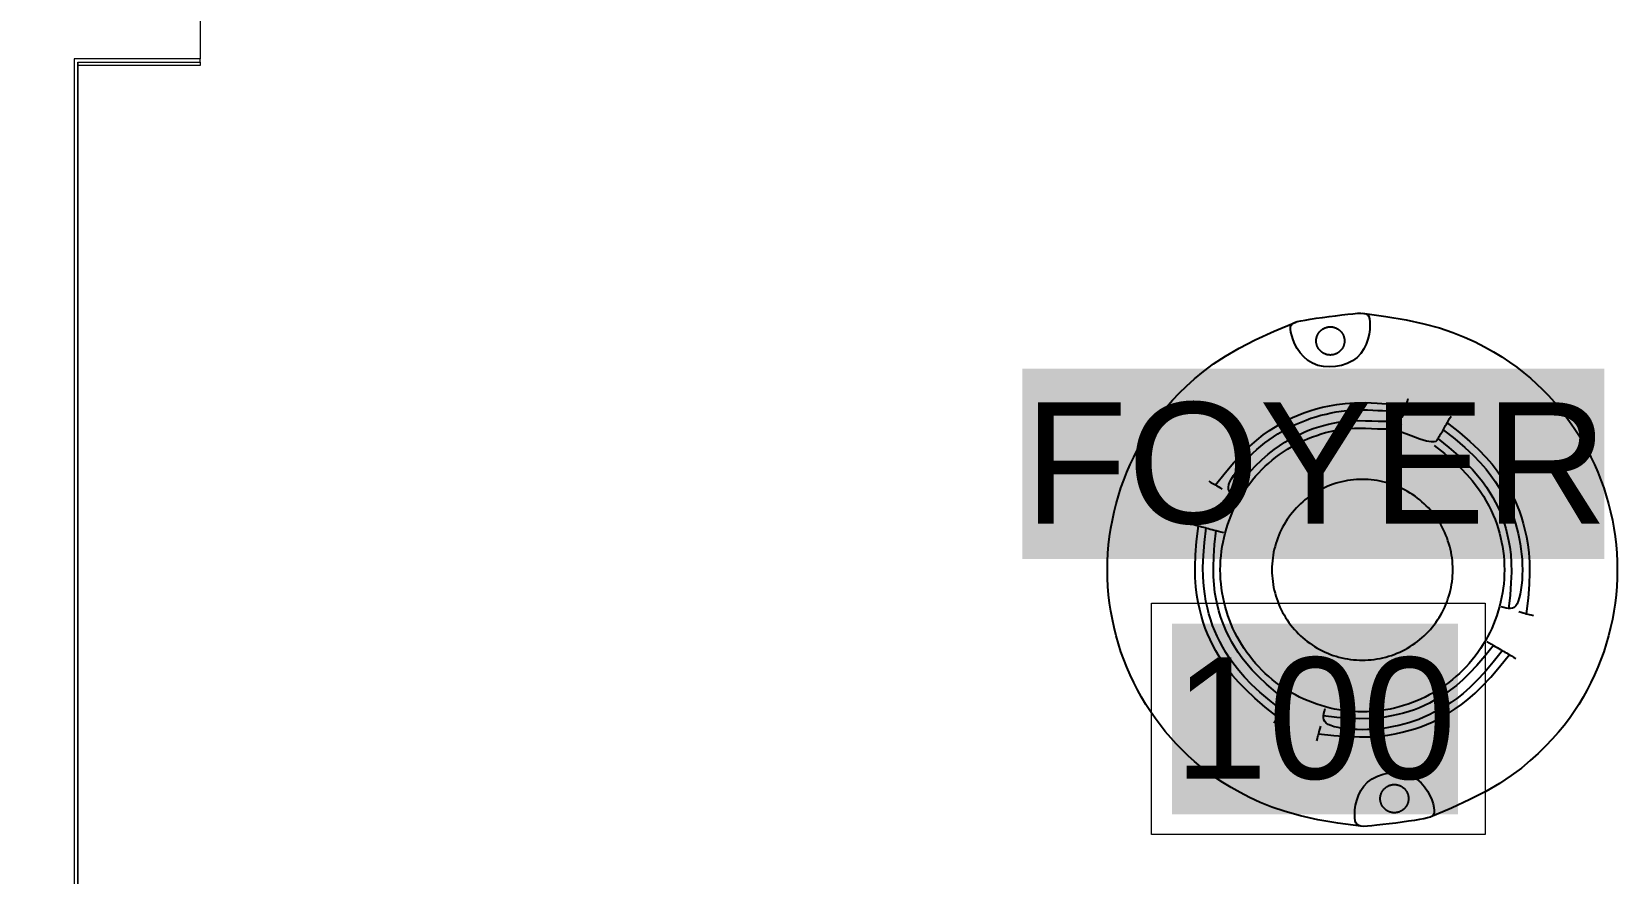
# Model space of a CAD drawing. Header units: inches. Extents: x 0.9 to 36.3, y 0.7 to 23.3.
# Drawn here: x 20.31 to 21.086, y 11.539 to 11.951 of the extents above; entities that cross this region are included whole.
import ezdxf

# ---------------------------------------------------------------- set-up
doc = ezdxf.new("R2010")
doc.units = ezdxf.units.IN
doc.layers.add('Boarder for name', color=7, linetype='Continuous', lineweight=5, true_color=0x777777)
doc.layers.add('PDF_Geometry', color=7, linetype='Continuous', lineweight=9, true_color=0x777777)
doc.layers.add('PDF_Solid Fills', color=7, linetype='Continuous', true_color=0xffffff)
doc.layers.add('PDF_Text', color=7, linetype='Continuous')
doc.layers.add('Smoke Detector', color=40, linetype='Continuous')
doc.styles.add('PDF Arial', font='arial.ttf')

msp = doc.modelspace()

# ---------------------------------------------------------------- linework, layer by layer
at = {"layer": 'Boarder for name', "linetype": 'ByBlock'}
msp.add_lwpolyline([(20.85835, 11.67111), (21.02168, 11.67111), (21.02168, 11.55778), (20.85835, 11.55778)], close=True, dxfattribs=at)
at = {"layer": 'PDF_Geometry', "linetype": 'ByBlock'}
for points in [[(20.26584, 12.44949), (20.33084, 12.44949), (20.33084, 12.35783), (20.33084, 12.16117), (20.33084, 12.03618), (20.35917, 12.03618), (20.3925, 12.03618), (20.3925, 11.93785), (20.38084, 11.93785), (20.33084, 11.93785), (20.33084, 11.14955), (20.55583, 11.14955), (20.5925, 11.14955), (20.5925, 11.10121), (20.56583, 11.10121), (20.33084, 11.10121), (20.33084, 10.6629), (20.23751, 10.6629)], [(20.33251, 11.14955), (20.33251, 11.93618), (20.33251, 11.15121), (20.5925, 11.15121), (20.33084, 11.15121), (20.33084, 11.14955), (20.5925, 11.14955), (20.5925, 11.15121), (20.5925, 11.15288), (20.33251, 11.15288), (20.33251, 11.93451), (20.33251, 11.93618), (20.3925, 11.93618), (20.3925, 11.93785)], [(20.33084, 11.93785), (20.33084, 11.14955)]]:
    msp.add_lwpolyline(points, dxfattribs=at)
msp.add_lwpolyline([(20.33251, 11.93451), (20.33251, 11.93618), (20.3925, 11.93618), (20.3925, 11.93451)], close=True, dxfattribs=at)
at = {"layer": 'PDF_Solid Fills', "linetype": 'ByBlock', "transparency": 33554559}
for points in [[(20.79502, 11.69277), (21.08001, 11.69277), (20.79502, 11.7861), (21.08001, 11.7861)], [(20.86835, 11.56778), (21.00834, 11.56778), (20.86835, 11.66111), (21.00834, 11.66111)]]:
    msp.add_solid(points, dxfattribs=at)
at = {"layer": 'Smoke Detector', "linetype": 'ByBlock'}
for points in [[(20.96081, 11.56193), (20.94959, 11.56341), (20.93977, 11.56512), (20.93121, 11.56702), (20.92374, 11.56908), (20.91721, 11.57127), (20.91146, 11.57357), (20.90632, 11.57595), (20.90166, 11.57837), (20.89732, 11.58081), (20.89325, 11.58329), (20.88944, 11.5858), (20.88586, 11.58836), (20.88248, 11.59098), (20.87927, 11.59366), (20.87621, 11.59641), (20.87327, 11.59926), (20.87043, 11.60219), (20.86768, 11.60522), (20.86504, 11.60833), (20.8625, 11.61153), (20.86007, 11.61481), (20.85774, 11.61817), (20.85553, 11.6216), (20.85343, 11.62511), (20.85145, 11.62868), (20.84958, 11.63231), (20.84783, 11.636), (20.84621, 11.63975), (20.84471, 11.64355), (20.84333, 11.6474), (20.84208, 11.65128), (20.84096, 11.65521), (20.83997, 11.65917), (20.83911, 11.66317), (20.83838, 11.66719), (20.83778, 11.67123), (20.83731, 11.67528), (20.83698, 11.67936), (20.83677, 11.68344), (20.83671, 11.68752), (20.83677, 11.6916), (20.83698, 11.69568), (20.83731, 11.69975), (20.83778, 11.70381), (20.83838, 11.70785), (20.83911, 11.71187), (20.83997, 11.71586), (20.84096, 11.71983), (20.84208, 11.72375), (20.84333, 11.72764), (20.84471, 11.73149), (20.84621, 11.73529), (20.84783, 11.73903), (20.84958, 11.74273), (20.85145, 11.74636), (20.85343, 11.74993), (20.85553, 11.75344), (20.85778, 11.75689), (20.86018, 11.76031), (20.86278, 11.76371), (20.86557, 11.76711), (20.8686, 11.77053), (20.87189, 11.77397), (20.87545, 11.77745), (20.87933, 11.781), (20.88368, 11.78463), (20.88867, 11.78835), (20.89445, 11.79217), (20.90121, 11.79612), (20.90911, 11.80021), (20.91832, 11.80445), (20.929, 11.80887)], [(20.96155, 11.81315), (20.97301, 11.81165), (20.983, 11.80994), (20.99168, 11.80803), (20.99923, 11.80597), (21.00582, 11.80377), (21.01159, 11.80147), (21.01674, 11.79909), (21.0214, 11.79667), (21.02575, 11.79422), (21.02981, 11.79175), (21.03362, 11.78924), (21.0372, 11.78668), (21.04058, 11.78406), (21.04379, 11.78138), (21.04685, 11.77862), (21.04979, 11.77578), (21.05263, 11.77285), (21.05538, 11.76982), (21.05802, 11.76671), (21.06056, 11.76351), (21.06299, 11.76022), (21.06532, 11.75687), (21.06753, 11.75343), (21.06963, 11.74993), (21.07161, 11.74636), (21.07348, 11.74273), (21.07523, 11.73903), (21.07685, 11.73529), (21.07835, 11.73149), (21.07973, 11.72764), (21.08098, 11.72375), (21.0821, 11.71983), (21.08309, 11.71586), (21.08395, 11.71187), (21.08469, 11.70785), (21.08528, 11.70381), (21.08575, 11.69975), (21.08609, 11.69568), (21.08629, 11.6916), (21.08635, 11.68752), (21.08629, 11.68344), (21.08609, 11.67936), (21.08575, 11.67528), (21.08528, 11.67123), (21.08469, 11.66719), (21.08395, 11.66317), (21.08309, 11.65917), (21.0821, 11.65521), (21.08098, 11.65128), (21.07973, 11.6474), (21.07835, 11.64355), (21.07685, 11.63975), (21.07523, 11.636), (21.07348, 11.63231), (21.07161, 11.62868), (21.06963, 11.62511), (21.06753, 11.6216), (21.06528, 11.61815), (21.06288, 11.61472), (21.06029, 11.61132), (21.05749, 11.60792), (21.05446, 11.60451), (21.05117, 11.60107), (21.04761, 11.59758), (21.04373, 11.59404), (21.03939, 11.59041), (21.03443, 11.5867), (21.02869, 11.58289), (21.02201, 11.57897), (21.01423, 11.57492), (21.00519, 11.57073), (20.99473, 11.5664)], [(20.90062, 11.72269), (20.89946, 11.72337), (20.89841, 11.72402), (20.89752, 11.72469), (20.89679, 11.72539), (20.89626, 11.72616), (20.89596, 11.72704), (20.89591, 11.72805), (20.89613, 11.72923), (20.89664, 11.73059), (20.89742, 11.73211), (20.89845, 11.73377), (20.89969, 11.73552), (20.9011, 11.73735), (20.90267, 11.73921), (20.90436, 11.74107), (20.90614, 11.74291), (20.90798, 11.74469), (20.90988, 11.74642), (20.91183, 11.74807), (20.91384, 11.74967), (20.9159, 11.75119), (20.91801, 11.75265), (20.92016, 11.75404), (20.92236, 11.75536), (20.9246, 11.75661), (20.92688, 11.75778), (20.9292, 11.75887), (20.93155, 11.75989), (20.93394, 11.76083), (20.93635, 11.7617), (20.93879, 11.76248), (20.94126, 11.76319), (20.94374, 11.76381), (20.94625, 11.76435), (20.94877, 11.76481), (20.95131, 11.76518), (20.95385, 11.76548), (20.95641, 11.76569), (20.95897, 11.76581), (20.96153, 11.76586), (20.96409, 11.76582), (20.96661, 11.76572), (20.96905, 11.7656), (20.97139, 11.76547), (20.97357, 11.76536), (20.97558, 11.7653), (20.97735, 11.76532), (20.97887, 11.76544), (20.98011, 11.76569), (20.98109, 11.76607), (20.98185, 11.76659), (20.98245, 11.76725), (20.98292, 11.76805), (20.98331, 11.76901), (20.98365, 11.77011), (20.984, 11.77137)], [(20.88955, 11.72907), (20.8943, 11.73505), (20.89865, 11.74013), (20.90266, 11.74442), (20.90637, 11.74802), (20.90982, 11.75104), (20.91304, 11.75357), (20.91609, 11.75571), (20.91901, 11.75758), (20.92184, 11.75925), (20.92461, 11.76075), (20.92736, 11.7621), (20.93013, 11.76332), (20.93295, 11.76442), (20.93585, 11.76541), (20.93888, 11.7663), (20.94206, 11.76712), (20.94544, 11.76787), (20.94911, 11.76851), (20.95318, 11.769), (20.95775, 11.76931), (20.96292, 11.76938), (20.96879, 11.76918), (20.97546, 11.76867), (20.98304, 11.7678)], [(20.89738, 11.72456), (20.90161, 11.72988), (20.90549, 11.73441), (20.90907, 11.73823), (20.91237, 11.74144), (20.91544, 11.74413), (20.91832, 11.74638), (20.92104, 11.7483), (20.92364, 11.74996), (20.92615, 11.75145), (20.9286, 11.75278), (20.931, 11.75398), (20.93335, 11.75505), (20.93567, 11.756), (20.93797, 11.75685), (20.94027, 11.75759), (20.94258, 11.75825), (20.9449, 11.75884), (20.94727, 11.75934), (20.94969, 11.75976), (20.95217, 11.7601), (20.95474, 11.76035), (20.95742, 11.7605), (20.9602, 11.76057), (20.96313, 11.76054), (20.96618, 11.76043), (20.96926, 11.7603), (20.97227, 11.76024), (20.97508, 11.76035), (20.97757, 11.7607), (20.97964, 11.76137), (20.98117, 11.76246), (20.98204, 11.76406)], [(20.97973, 11.75546), (20.98538, 11.75321), (20.9897, 11.75167), (20.9929, 11.75074), (20.99516, 11.75031), (20.99666, 11.75029), (20.9976, 11.75056), (20.99816, 11.75104), (20.99853, 11.7516), (20.99887, 11.75218), (20.9992, 11.75276), (20.99953, 11.75333), (20.99986, 11.75391), (21.00019, 11.75448), (21.00053, 11.75506), (21.00086, 11.75564), (21.0012, 11.75623), (21.00155, 11.75683), (21.00191, 11.75746), (21.0023, 11.75813), (21.00272, 11.75886), (21.00318, 11.75966), (21.0037, 11.76056), (21.00428, 11.76157), (21.00494, 11.7627)], [(20.9967, 11.74843), (21.00176, 11.74442), (21.00606, 11.74073), (21.00969, 11.73734), (21.01274, 11.7342), (21.01529, 11.73129), (21.01743, 11.72855), (21.01924, 11.72597), (21.02082, 11.7235), (21.02223, 11.72111), (21.0235, 11.71879), (21.02464, 11.71651), (21.02566, 11.71428), (21.02656, 11.71208), (21.02736, 11.70989), (21.02807, 11.70771), (21.0287, 11.70552), (21.02925, 11.70331), (21.02973, 11.70109), (21.03014, 11.69885), (21.03047, 11.6966), (21.03073, 11.69433), (21.03092, 11.69207), (21.03103, 11.68979), (21.03107, 11.68752), (21.03103, 11.68524), (21.03092, 11.68297), (21.03073, 11.6807), (21.03047, 11.67844), (21.03014, 11.67619), (21.02973, 11.67395), (21.02925, 11.67173), (21.0287, 11.66952), (21.02807, 11.66733), (21.02738, 11.66517), (21.02661, 11.66302), (21.02577, 11.66091), (21.02487, 11.65882), (21.0239, 11.65676), (21.02286, 11.65474), (21.02175, 11.65275), (21.02058, 11.6508), (21.01935, 11.64889), (21.01805, 11.64702), (21.0167, 11.64519), (21.01528, 11.64341), (21.01381, 11.64167), (21.01228, 11.63998), (21.0107, 11.63835), (21.00907, 11.63677), (21.00738, 11.63524), (21.00564, 11.63377), (21.00386, 11.63235), (21.00203, 11.631), (21.00016, 11.6297), (20.99825, 11.62847), (20.9963, 11.6273), (20.99431, 11.62619), (20.99229, 11.62515), (20.99023, 11.62418), (20.98814, 11.62328), (20.98602, 11.62244), (20.98388, 11.62167), (20.98172, 11.62098), (20.97953, 11.62035), (20.97732, 11.6198), (20.9751, 11.61932), (20.97286, 11.61891), (20.97061, 11.61858), (20.96835, 11.61832), (20.96608, 11.61813), (20.96381, 11.61802), (20.96153, 11.61798), (20.95926, 11.61802), (20.95698, 11.61813), (20.95471, 11.61832), (20.95245, 11.61858), (20.9502, 11.61891), (20.94796, 11.61932), (20.94574, 11.6198), (20.94353, 11.62035), (20.94134, 11.62098), (20.93918, 11.62167), (20.93704, 11.62244), (20.93492, 11.62328), (20.93283, 11.62418), (20.93077, 11.62515), (20.92875, 11.62619), (20.92676, 11.6273), (20.92481, 11.62847), (20.9229, 11.6297), (20.92103, 11.631), (20.9192, 11.63235), (20.91742, 11.63377), (20.91568, 11.63524), (20.914, 11.63677), (20.91236, 11.63835), (20.91078, 11.63998), (20.90925, 11.64167), (20.90778, 11.64341), (20.90636, 11.64519), (20.90501, 11.64702), (20.90371, 11.64889), (20.90248, 11.6508), (20.90131, 11.65275), (20.9002, 11.65474), (20.89916, 11.65676), (20.89819, 11.65882), (20.89729, 11.66091), (20.89645, 11.66302), (20.89568, 11.66517), (20.89499, 11.66733), (20.89436, 11.66952), (20.89381, 11.67173), (20.89333, 11.67395), (20.89292, 11.67619), (20.89259, 11.67844), (20.89233, 11.6807), (20.89214, 11.68297), (20.89203, 11.68524), (20.89199, 11.68752), (20.89203, 11.68979), (20.89214, 11.69207), (20.89233, 11.69433), (20.89259, 11.6966), (20.89292, 11.69885), (20.89333, 11.70109), (20.89381, 11.70331), (20.89436, 11.70552), (20.89499, 11.7077), (20.89568, 11.70987), (20.89645, 11.71201), (20.89729, 11.71413), (20.89819, 11.71622), (20.89916, 11.71827), (20.9002, 11.7203), (20.90131, 11.72229), (20.90248, 11.72424), (20.90371, 11.72615), (20.90501, 11.72802), (20.90636, 11.72985), (20.90778, 11.73163), (20.90925, 11.73337), (20.91078, 11.73505), (20.91236, 11.73669), (20.914, 11.73827), (20.91568, 11.7398), (20.91742, 11.74127), (20.9192, 11.74269), (20.92103, 11.74404), (20.9229, 11.74534), (20.92481, 11.74657), (20.92676, 11.74774), (20.92875, 11.74885), (20.93077, 11.74989), (20.93283, 11.75086), (20.93492, 11.75176), (20.93704, 11.7526), (20.93918, 11.75337), (20.94134, 11.75406), (20.94353, 11.75469), (20.94574, 11.75524), (20.94799, 11.75572), (20.95028, 11.75612), (20.95264, 11.75644), (20.95509, 11.75667), (20.95762, 11.75682), (20.96027, 11.75689), (20.96305, 11.75686), (20.96594, 11.75675), (20.96887, 11.75661), (20.97171, 11.75652), (20.97436, 11.75653), (20.97669, 11.75673), (20.9786, 11.75717), (20.97998, 11.75793), (20.9807, 11.75907)], [(21.00115, 11.75614), (21.00684, 11.75162), (21.01169, 11.74746), (21.01578, 11.74364), (21.01921, 11.74011), (21.02209, 11.73682), (21.0245, 11.73375), (21.02655, 11.73084), (21.02832, 11.72805), (21.02991, 11.72536), (21.03135, 11.72274), (21.03263, 11.72018), (21.03377, 11.71767), (21.03479, 11.71518), (21.03569, 11.71272), (21.03649, 11.71026), (21.0372, 11.70779), (21.03782, 11.70531), (21.03836, 11.7028), (21.03882, 11.70028), (21.0392, 11.69774), (21.03949, 11.6952), (21.0397, 11.69264), (21.03982, 11.69008), (21.03987, 11.68752), (21.03982, 11.68496), (21.0397, 11.68245), (21.03949, 11.68003), (21.0392, 11.67773), (21.03884, 11.67562), (21.03839, 11.67372), (21.03787, 11.67209), (21.03727, 11.67076), (21.0366, 11.66978), (21.03584, 11.6691), (21.03501, 11.66869), (21.03409, 11.66852), (21.03308, 11.66853), (21.03197, 11.6687), (21.03077, 11.66897), (21.02947, 11.66931)], [(21.00309, 11.75949), (21.00906, 11.75475), (21.01414, 11.75039), (21.01843, 11.74639), (21.02203, 11.74268), (21.02505, 11.73923), (21.02758, 11.73601), (21.02972, 11.73296), (21.03159, 11.73004), (21.03326, 11.72721), (21.03476, 11.72444), (21.03612, 11.72169), (21.03733, 11.71892), (21.03843, 11.7161), (21.03942, 11.7132), (21.04031, 11.71017), (21.04113, 11.70699), (21.04188, 11.70361), (21.04252, 11.69994), (21.04301, 11.69587), (21.04332, 11.6913), (21.04339, 11.68613), (21.04319, 11.68026), (21.04268, 11.67359), (21.04181, 11.66601)], [(20.99857, 11.75167), (21.00389, 11.74744), (21.00842, 11.74356), (21.01224, 11.73998), (21.01545, 11.73668), (21.01814, 11.73361), (21.0204, 11.73073), (21.02231, 11.72801), (21.02397, 11.72541), (21.02546, 11.72289), (21.0268, 11.72042), (21.028, 11.71797), (21.02909, 11.7155), (21.03007, 11.71299), (21.03095, 11.7104), (21.03175, 11.70771), (21.03248, 11.70488), (21.03314, 11.70186), (21.03371, 11.69859), (21.03415, 11.69496), (21.03442, 11.69089), (21.03449, 11.68628), (21.03431, 11.68105), (21.03385, 11.6751), (21.03308, 11.66835)], [(20.88635, 11.73092), (20.88741, 11.73031), (20.88826, 11.72982), (20.88895, 11.72942), (20.88957, 11.72906), (20.8902, 11.7287), (20.89092, 11.72829), (20.8918, 11.72778), (20.89291, 11.72714)], [(20.87768, 11.70999), (20.87894, 11.70965), (20.88007, 11.70935), (20.88109, 11.70907), (20.88201, 11.70883), (20.88288, 11.70859), (20.8837, 11.70837), (20.8845, 11.70816), (20.88531, 11.70794), (20.88614, 11.70772), (20.88701, 11.70749), (20.88793, 11.70724), (20.88891, 11.70698), (20.88996, 11.7067), (20.89108, 11.7064), (20.89229, 11.70607), (20.89359, 11.70572)], [(20.91998, 11.61554), (20.914, 11.62029), (20.90892, 11.62464), (20.90463, 11.62865), (20.90103, 11.63236), (20.89801, 11.6358), (20.89548, 11.63903), (20.89334, 11.64208), (20.89147, 11.645), (20.8898, 11.64783), (20.8883, 11.6506), (20.88695, 11.65335), (20.88573, 11.65612), (20.88463, 11.65894), (20.88364, 11.66184), (20.88275, 11.66487), (20.88193, 11.66805), (20.88118, 11.67143), (20.88054, 11.6751), (20.88005, 11.67917), (20.87974, 11.68374), (20.87967, 11.68891), (20.87987, 11.69478), (20.88038, 11.70145), (20.88125, 11.70903)], [(20.92191, 11.6189), (20.91622, 11.62342), (20.91137, 11.62757), (20.90728, 11.6314), (20.90385, 11.63493), (20.90097, 11.63821), (20.89856, 11.64129), (20.89652, 11.6442), (20.89474, 11.64698), (20.89315, 11.64968), (20.89171, 11.65232), (20.89042, 11.65495), (20.88926, 11.65758), (20.88822, 11.66027), (20.88727, 11.66304), (20.88642, 11.66592), (20.88564, 11.66895), (20.88493, 11.67218), (20.88432, 11.67568), (20.88385, 11.67956), (20.88356, 11.68392), (20.88349, 11.68884), (20.88368, 11.69444), (20.88416, 11.7008), (20.88499, 11.70803)], [(20.92449, 11.62337), (20.91917, 11.6276), (20.91464, 11.63148), (20.91082, 11.63505), (20.90761, 11.63836), (20.90492, 11.64143), (20.90267, 11.6443), (20.90075, 11.64702), (20.89909, 11.64963), (20.8976, 11.65214), (20.89626, 11.65462), (20.89506, 11.65707), (20.89397, 11.65953), (20.89299, 11.66205), (20.89211, 11.66463), (20.89131, 11.66733), (20.89058, 11.67016), (20.88992, 11.67318), (20.88935, 11.67645), (20.88891, 11.68008), (20.88864, 11.68415), (20.88857, 11.68876), (20.88875, 11.69399), (20.88921, 11.69994), (20.88998, 11.70669)], [(21.03807, 11.66701), (21.03931, 11.66668), (21.04029, 11.66642), (21.04108, 11.6662), (21.04179, 11.66601), (21.04248, 11.66583), (21.04326, 11.66562), (21.0442, 11.66537), (21.04538, 11.66505)], [(20.94002, 11.60724), (20.9476, 11.60637), (20.95427, 11.60586), (20.96014, 11.60566), (20.96531, 11.60573), (20.96988, 11.60604), (20.97395, 11.60653), (20.97762, 11.60717), (20.981, 11.60792), (20.98418, 11.60873), (20.98721, 11.60963), (20.99011, 11.61062), (20.99293, 11.61172), (20.9957, 11.61293), (20.99845, 11.61429), (21.00122, 11.61579), (21.00405, 11.61746), (21.00697, 11.61933), (21.01002, 11.62147), (21.01325, 11.624), (21.01669, 11.62701), (21.0204, 11.63062), (21.02441, 11.63491), (21.02876, 11.63999), (21.03351, 11.64596)], [(21.02568, 11.65048), (21.02145, 11.64516), (21.01757, 11.64063), (21.014, 11.6368), (21.01069, 11.63359), (21.00762, 11.63091), (21.00475, 11.62865), (21.00203, 11.62674), (20.99942, 11.62508), (20.9969, 11.62359), (20.99443, 11.62225), (20.99198, 11.62104), (20.98951, 11.61996), (20.987, 11.61898), (20.98442, 11.6181), (20.98172, 11.6173), (20.97889, 11.61657), (20.97587, 11.61591), (20.9726, 11.61534), (20.96897, 11.6149), (20.9649, 11.61463), (20.96029, 11.61456), (20.95506, 11.61474), (20.94911, 11.6152), (20.94236, 11.61597)], [(21.03015, 11.6479), (21.02563, 11.6422), (21.02148, 11.63736), (21.01765, 11.63327), (21.01412, 11.62984), (21.01083, 11.62696), (21.00776, 11.62455), (21.00485, 11.6225), (21.00207, 11.62073), (20.99937, 11.61914), (20.99675, 11.6177), (20.99419, 11.61642), (20.99168, 11.61528), (20.9892, 11.61426), (20.98673, 11.61336), (20.98427, 11.61256), (20.98181, 11.61185), (20.97932, 11.61123), (20.97681, 11.61069), (20.97429, 11.61023), (20.97176, 11.60985), (20.96921, 11.60956), (20.96665, 11.60935), (20.96409, 11.60922), (20.96153, 11.60918), (20.95897, 11.60922), (20.95646, 11.60935), (20.95404, 11.60956), (20.95175, 11.60984), (20.94963, 11.61021), (20.94773, 11.61066), (20.9461, 11.61118), (20.94477, 11.61178), (20.94379, 11.61245), (20.94311, 11.61321), (20.94271, 11.61404), (20.94253, 11.61496), (20.94255, 11.61597), (20.94271, 11.61708), (20.94298, 11.61828), (20.94333, 11.61958)], [(21.02244, 11.65235), (21.02361, 11.65168), (21.02469, 11.65105), (21.0257, 11.65047), (21.02664, 11.64993), (21.02751, 11.64942), (21.02834, 11.64895), (21.02912, 11.64849), (21.02987, 11.64806), (21.0306, 11.64764), (21.03132, 11.64723), (21.03205, 11.6468), (21.03282, 11.64636), (21.03365, 11.64588), (21.03457, 11.64535), (21.03558, 11.64477), (21.03671, 11.64411)], [(20.92636, 11.62661), (20.92569, 11.62544), (20.92506, 11.62436), (20.92448, 11.62335), (20.92394, 11.62241), (20.92343, 11.62153), (20.92296, 11.62071), (20.92251, 11.61993), (20.92207, 11.61918), (20.92166, 11.61845), (20.92124, 11.61773), (20.92082, 11.617), (20.92037, 11.61623), (20.91989, 11.61539), (20.91936, 11.61448), (20.91878, 11.61347), (20.91812, 11.61234)], [(20.94102, 11.61098), (20.94069, 11.60974), (20.94043, 11.60876), (20.94021, 11.60797), (20.94003, 11.60726), (20.93984, 11.60657), (20.93963, 11.60579), (20.93938, 11.60485), (20.93906, 11.60367)]]:
    msp.add_lwpolyline(points, dxfattribs=at)
for points in [[(20.95896, 11.79152), (20.95671, 11.78988), (20.95415, 11.78857), (20.95136, 11.78763), (20.94843, 11.78705), (20.94545, 11.78685), (20.9425, 11.78704), (20.93969, 11.78763), (20.9371, 11.78864), (20.9348, 11.79006), (20.9328, 11.79181), (20.93109, 11.79379), (20.92966, 11.79592), (20.92849, 11.79809), (20.92759, 11.80021), (20.92693, 11.80219), (20.9265, 11.80393), (20.92631, 11.80536), (20.92637, 11.80649), (20.92671, 11.80739), (20.92736, 11.80809), (20.92833, 11.80864), (20.92966, 11.80909), (20.93138, 11.80948), (20.93351, 11.80986), (20.93605, 11.81027), (20.93891, 11.8107), (20.942, 11.81114), (20.9452, 11.81157), (20.9484, 11.81198), (20.9515, 11.81236), (20.95438, 11.81268), (20.95693, 11.81295), (20.95909, 11.81313), (20.96085, 11.81319), (20.96225, 11.81311), (20.96333, 11.81283), (20.96414, 11.81232), (20.9647, 11.81154), (20.96505, 11.81046), (20.96523, 11.80903), (20.96527, 11.80724), (20.96515, 11.80516), (20.96482, 11.80287), (20.96426, 11.80048), (20.96343, 11.79805), (20.96229, 11.79569), (20.96081, 11.79348)], [(20.94931, 11.80561), (20.9495, 11.8055), (20.94969, 11.80537), (20.94988, 11.80524), (20.95006, 11.80511), (20.95024, 11.80497), (20.95041, 11.80482), (20.95058, 11.80467), (20.95074, 11.80451), (20.9509, 11.80435), (20.95105, 11.80418), (20.9512, 11.80401), (20.95134, 11.80383), (20.95147, 11.80365), (20.9516, 11.80346), (20.95173, 11.80327), (20.95184, 11.80308), (20.95195, 11.80288), (20.95206, 11.80268), (20.95215, 11.80248), (20.95224, 11.80227), (20.95233, 11.80206), (20.9524, 11.80184), (20.95247, 11.80163), (20.95253, 11.80141), (20.95259, 11.80119), (20.95264, 11.80097), (20.95268, 11.80075), (20.95271, 11.80052), (20.95274, 11.8003), (20.95276, 11.80007), (20.95277, 11.79985), (20.95277, 11.79962), (20.95277, 11.79939), (20.95276, 11.79917), (20.95274, 11.79894), (20.95271, 11.79872), (20.95268, 11.79849), (20.95264, 11.79827), (20.95259, 11.79805), (20.95253, 11.79783), (20.95247, 11.79761), (20.9524, 11.7974), (20.95233, 11.79718), (20.95224, 11.79697), (20.95215, 11.79676), (20.95206, 11.79656), (20.95195, 11.79636), (20.95184, 11.79616), (20.95173, 11.79597), (20.9516, 11.79578), (20.95147, 11.79559), (20.95134, 11.79541), (20.9512, 11.79523), (20.95105, 11.79506), (20.9509, 11.79489), (20.95074, 11.79473), (20.95058, 11.79457), (20.95041, 11.79442), (20.95024, 11.79427), (20.95006, 11.79413), (20.94988, 11.794), (20.94969, 11.79387), (20.9495, 11.79374), (20.94931, 11.79363), (20.94911, 11.79352), (20.94891, 11.79341), (20.94871, 11.79332), (20.9485, 11.79323), (20.94829, 11.79314), (20.94807, 11.79307), (20.94786, 11.793), (20.94764, 11.79294), (20.94742, 11.79288), (20.9472, 11.79283), (20.94698, 11.79279), (20.94675, 11.79276), (20.94653, 11.79273), (20.9463, 11.79272), (20.94608, 11.7927), (20.94585, 11.7927), (20.94562, 11.7927), (20.9454, 11.79272), (20.94517, 11.79273), (20.94495, 11.79276), (20.94472, 11.79279), (20.9445, 11.79283), (20.94428, 11.79288), (20.94406, 11.79294), (20.94384, 11.793), (20.94363, 11.79307), (20.94341, 11.79314), (20.9432, 11.79323), (20.943, 11.79332), (20.94279, 11.79341), (20.94259, 11.79352), (20.94239, 11.79363), (20.9422, 11.79374), (20.94201, 11.79387), (20.94182, 11.794), (20.94164, 11.79413), (20.94146, 11.79427), (20.94129, 11.79442), (20.94112, 11.79457), (20.94096, 11.79473), (20.9408, 11.79489), (20.94065, 11.79506), (20.9405, 11.79523), (20.94036, 11.79541), (20.94023, 11.79559), (20.9401, 11.79578), (20.93997, 11.79597), (20.93986, 11.79616), (20.93975, 11.79636), (20.93965, 11.79656), (20.93955, 11.79676), (20.93946, 11.79697), (20.93937, 11.79718), (20.9393, 11.7974), (20.93923, 11.79761), (20.93917, 11.79783), (20.93911, 11.79805), (20.93906, 11.79827), (20.93902, 11.79849), (20.93899, 11.79872), (20.93896, 11.79894), (20.93895, 11.79917), (20.93894, 11.79939), (20.93893, 11.79962), (20.93894, 11.79985), (20.93895, 11.80007), (20.93896, 11.8003), (20.93899, 11.80052), (20.93902, 11.80075), (20.93906, 11.80097), (20.93911, 11.80119), (20.93917, 11.80141), (20.93923, 11.80163), (20.9393, 11.80184), (20.93937, 11.80206), (20.93946, 11.80227), (20.93955, 11.80248), (20.93965, 11.80268), (20.93975, 11.80288), (20.93986, 11.80308), (20.93997, 11.80327), (20.9401, 11.80346), (20.94023, 11.80365), (20.94036, 11.80383), (20.9405, 11.80401), (20.94065, 11.80418), (20.9408, 11.80435), (20.94096, 11.80451), (20.94112, 11.80467), (20.94129, 11.80482), (20.94146, 11.80497), (20.94164, 11.80511), (20.94182, 11.80524), (20.94201, 11.80537), (20.9422, 11.8055), (20.94239, 11.80561), (20.94259, 11.80572), (20.94279, 11.80583), (20.943, 11.80592), (20.9432, 11.80601), (20.94341, 11.8061), (20.94363, 11.80617), (20.94384, 11.80624), (20.94406, 11.8063), (20.94428, 11.80636), (20.9445, 11.80641), (20.94472, 11.80645), (20.94495, 11.80648), (20.94517, 11.80651), (20.9454, 11.80652), (20.94562, 11.80654), (20.94585, 11.80654), (20.94608, 11.80654), (20.9463, 11.80652), (20.94653, 11.80651), (20.94675, 11.80648), (20.94698, 11.80645), (20.9472, 11.80641), (20.94742, 11.80636), (20.94764, 11.8063), (20.94786, 11.80624), (20.94807, 11.80617), (20.94829, 11.8061), (20.9485, 11.80601), (20.94871, 11.80592), (20.94891, 11.80583), (20.94911, 11.80572)], [(20.91876, 11.69898), (20.9184, 11.69757), (20.9181, 11.69616), (20.91784, 11.69473), (20.91763, 11.6933), (20.91746, 11.69186), (20.91734, 11.69042), (20.91727, 11.68897), (20.91725, 11.68752), (20.91727, 11.68607), (20.91734, 11.68462), (20.91746, 11.68318), (20.91763, 11.68174), (20.91784, 11.68031), (20.9181, 11.67888), (20.9184, 11.67746), (20.91876, 11.67606), (20.91915, 11.67466), (20.9196, 11.67328), (20.92009, 11.67192), (20.92062, 11.67057), (20.92119, 11.66924), (20.92181, 11.66793), (20.92248, 11.66664), (20.92318, 11.66538), (20.92393, 11.66413), (20.92471, 11.66292), (20.92554, 11.66173), (20.9264, 11.66056), (20.9273, 11.65943), (20.92824, 11.65832), (20.92921, 11.65725), (20.93022, 11.65621), (20.93126, 11.6552), (20.93233, 11.65423), (20.93344, 11.65329), (20.93457, 11.65239), (20.93574, 11.65152), (20.93693, 11.6507), (20.93815, 11.64991), (20.93939, 11.64917), (20.94066, 11.64846), (20.94194, 11.6478), (20.94325, 11.64718), (20.94458, 11.64661), (20.94593, 11.64607), (20.9473, 11.64559), (20.94868, 11.64514), (20.95007, 11.64474), (20.95147, 11.64439), (20.95289, 11.64409), (20.95432, 11.64383), (20.95575, 11.64362), (20.95719, 11.64345), (20.95863, 11.64333), (20.96008, 11.64326), (20.96153, 11.64324), (20.96298, 11.64326), (20.96443, 11.64333), (20.96587, 11.64345), (20.96731, 11.64362), (20.96874, 11.64383), (20.97017, 11.64409), (20.97159, 11.64439), (20.97299, 11.64474), (20.97439, 11.64514), (20.97576, 11.64559), (20.97713, 11.64607), (20.97848, 11.64661), (20.97981, 11.64718), (20.98112, 11.6478), (20.98241, 11.64846), (20.98367, 11.64917), (20.98491, 11.64991), (20.98613, 11.6507), (20.98732, 11.65152), (20.98849, 11.65239), (20.98962, 11.65329), (20.99073, 11.65423), (20.9918, 11.6552), (20.99284, 11.65621), (20.99385, 11.65725), (20.99482, 11.65832), (20.99576, 11.65943), (20.99666, 11.66056), (20.99753, 11.66173), (20.99835, 11.66292), (20.99914, 11.66413), (20.99988, 11.66538), (21.00058, 11.66664), (21.00125, 11.66793), (21.00187, 11.66924), (21.00244, 11.67057), (21.00298, 11.67192), (21.00346, 11.67328), (21.00391, 11.67466), (21.0043, 11.67606), (21.00466, 11.67746), (21.00496, 11.67888), (21.00522, 11.68031), (21.00543, 11.68174), (21.0056, 11.68318), (21.00572, 11.68462), (21.00579, 11.68607), (21.00581, 11.68752), (21.00579, 11.68897), (21.00572, 11.69042), (21.0056, 11.69186), (21.00543, 11.6933), (21.00522, 11.69473), (21.00496, 11.69616), (21.00466, 11.69757), (21.0043, 11.69898), (21.00391, 11.70037), (21.00346, 11.70175), (21.00298, 11.70312), (21.00244, 11.70447), (21.00187, 11.70579), (21.00125, 11.7071), (21.00058, 11.70839), (20.99988, 11.70966), (20.99914, 11.7109), (20.99835, 11.71212), (20.99753, 11.71331), (20.99666, 11.71448), (20.99576, 11.71561), (20.99482, 11.71672), (20.99385, 11.71779), (20.99284, 11.71883), (20.9918, 11.71984), (20.99073, 11.72081), (20.98962, 11.72175), (20.98849, 11.72265), (20.98732, 11.72351), (20.98613, 11.72434), (20.98491, 11.72512), (20.98367, 11.72587), (20.98241, 11.72657), (20.98112, 11.72724), (20.97981, 11.72785), (20.97848, 11.72843), (20.97713, 11.72896), (20.97576, 11.72945), (20.97439, 11.7299), (20.97299, 11.73029), (20.97159, 11.73065), (20.97017, 11.73095), (20.96874, 11.73121), (20.96731, 11.73142), (20.96587, 11.73159), (20.96443, 11.73171), (20.96298, 11.73178), (20.96153, 11.7318), (20.96008, 11.73178), (20.95863, 11.73171), (20.95719, 11.73159), (20.95575, 11.73142), (20.95432, 11.73121), (20.95289, 11.73095), (20.95147, 11.73065), (20.95007, 11.73029), (20.94868, 11.7299), (20.9473, 11.72945), (20.94593, 11.72896), (20.94458, 11.72843), (20.94325, 11.72785), (20.94194, 11.72724), (20.94066, 11.72657), (20.93939, 11.72587), (20.93815, 11.72512), (20.93693, 11.72434), (20.93574, 11.72351), (20.93457, 11.72265), (20.93344, 11.72175), (20.93233, 11.72081), (20.93126, 11.71984), (20.93022, 11.71883), (20.92921, 11.71779), (20.92824, 11.71672), (20.9273, 11.71561), (20.9264, 11.71448), (20.92554, 11.71331), (20.92471, 11.71212), (20.92393, 11.7109), (20.92318, 11.70966), (20.92248, 11.70839), (20.92181, 11.7071), (20.92119, 11.70579), (20.92062, 11.70447), (20.92009, 11.70312), (20.9196, 11.70175), (20.91915, 11.70037)], [(20.9641, 11.58352), (20.96635, 11.58516), (20.96891, 11.58646), (20.9717, 11.58741), (20.97463, 11.58799), (20.97762, 11.58819), (20.98056, 11.588), (20.98337, 11.5874), (20.98596, 11.5864), (20.98826, 11.58498), (20.99026, 11.58323), (20.99197, 11.58124), (20.9934, 11.57912), (20.99457, 11.57695), (20.99547, 11.57482), (20.99613, 11.57285), (20.99656, 11.57111), (20.99675, 11.56968), (20.99669, 11.56854), (20.99635, 11.56765), (20.9957, 11.56695), (20.99473, 11.5664), (20.9934, 11.56595), (20.99168, 11.56556), (20.98955, 11.56518), (20.98702, 11.56477), (20.98415, 11.56434), (20.98106, 11.5639), (20.97786, 11.56347), (20.97466, 11.56306), (20.97157, 11.56268), (20.96868, 11.56235), (20.96613, 11.56209), (20.96397, 11.56191), (20.96221, 11.56184), (20.96081, 11.56193), (20.95973, 11.56221), (20.95892, 11.56272), (20.95837, 11.5635), (20.95801, 11.56458), (20.95783, 11.56601), (20.95779, 11.5678), (20.95791, 11.56988), (20.95824, 11.57216), (20.9588, 11.57456), (20.95963, 11.57699), (20.96077, 11.57935), (20.96225, 11.58155)], [(20.98389, 11.57363), (20.98383, 11.57341), (20.98376, 11.57319), (20.98369, 11.57298), (20.9836, 11.57277), (20.98351, 11.57256), (20.98342, 11.57236), (20.98331, 11.57216), (20.9832, 11.57196), (20.98309, 11.57176), (20.98296, 11.57157), (20.98283, 11.57139), (20.9827, 11.57121), (20.98256, 11.57103), (20.98241, 11.57086), (20.98226, 11.57069), (20.9821, 11.57053), (20.98194, 11.57037), (20.98177, 11.57022), (20.9816, 11.57007), (20.98142, 11.56993), (20.98124, 11.56979), (20.98105, 11.56966), (20.98086, 11.56954), (20.98067, 11.56943), (20.98047, 11.56932), (20.98027, 11.56921), (20.98007, 11.56912), (20.97986, 11.56903), (20.97965, 11.56894), (20.97943, 11.56887), (20.97922, 11.5688), (20.979, 11.56873), (20.97878, 11.56868), (20.97856, 11.56863), (20.97834, 11.56859), (20.97811, 11.56856), (20.97789, 11.56853), (20.97766, 11.56851), (20.97744, 11.5685), (20.97721, 11.5685), (20.97698, 11.5685), (20.97676, 11.56851), (20.97653, 11.56853), (20.97631, 11.56856), (20.97608, 11.56859), (20.97586, 11.56863), (20.97564, 11.56868), (20.97542, 11.56873), (20.9752, 11.5688), (20.97499, 11.56887), (20.97477, 11.56894), (20.97456, 11.56903), (20.97435, 11.56912), (20.97415, 11.56921), (20.97395, 11.56932), (20.97375, 11.56943), (20.97356, 11.56954), (20.97337, 11.56966), (20.97318, 11.56979), (20.973, 11.56993), (20.97282, 11.57007), (20.97265, 11.57022), (20.97248, 11.57037), (20.97232, 11.57053), (20.97216, 11.57069), (20.97201, 11.57086), (20.97186, 11.57103), (20.97172, 11.57121), (20.97159, 11.57139), (20.97146, 11.57157), (20.97133, 11.57176), (20.97122, 11.57196), (20.97111, 11.57216), (20.971, 11.57236), (20.97091, 11.57256), (20.97082, 11.57277), (20.97073, 11.57298), (20.97066, 11.57319), (20.97059, 11.57341), (20.97053, 11.57363), (20.97047, 11.57385), (20.97042, 11.57407), (20.97038, 11.57429), (20.97035, 11.57451), (20.97032, 11.57474), (20.97031, 11.57497), (20.97029, 11.57519), (20.97029, 11.57542), (20.97029, 11.57564), (20.97031, 11.57587), (20.97032, 11.5761), (20.97035, 11.57632), (20.97038, 11.57655), (20.97042, 11.57677), (20.97047, 11.57699), (20.97053, 11.57721), (20.97059, 11.57743), (20.97066, 11.57764), (20.97073, 11.57786), (20.97082, 11.57807), (20.97091, 11.57827), (20.971, 11.57848), (20.97111, 11.57868), (20.97122, 11.57888), (20.97133, 11.57907), (20.97146, 11.57926), (20.97159, 11.57945), (20.97172, 11.57963), (20.97186, 11.57981), (20.97201, 11.57998), (20.97216, 11.58015), (20.97232, 11.58031), (20.97248, 11.58047), (20.97265, 11.58062), (20.97282, 11.58077), (20.973, 11.58091), (20.97318, 11.58104), (20.97337, 11.58117), (20.97356, 11.58129), (20.97375, 11.58141), (20.97395, 11.58152), (20.97415, 11.58162), (20.97435, 11.58172), (20.97456, 11.58181), (20.97477, 11.58189), (20.97499, 11.58197), (20.9752, 11.58204), (20.97542, 11.5821), (20.97564, 11.58216), (20.97586, 11.5822), (20.97608, 11.58224), (20.97631, 11.58228), (20.97653, 11.5823), (20.97676, 11.58232), (20.97698, 11.58233), (20.97721, 11.58234), (20.97744, 11.58233), (20.97766, 11.58232), (20.97789, 11.5823), (20.97811, 11.58228), (20.97834, 11.58224), (20.97856, 11.5822), (20.97878, 11.58216), (20.979, 11.5821), (20.97922, 11.58204), (20.97943, 11.58197), (20.97965, 11.58189), (20.97986, 11.58181), (20.98007, 11.58172), (20.98027, 11.58162), (20.98047, 11.58152), (20.98067, 11.58141), (20.98086, 11.58129), (20.98105, 11.58117), (20.98124, 11.58104), (20.98142, 11.58091), (20.9816, 11.58077), (20.98177, 11.58062), (20.98194, 11.58047), (20.9821, 11.58031), (20.98226, 11.58015), (20.98241, 11.57998), (20.98256, 11.57981), (20.9827, 11.57963), (20.98283, 11.57945), (20.98296, 11.57926), (20.98309, 11.57907), (20.9832, 11.57888), (20.98331, 11.57868), (20.98342, 11.57848), (20.98351, 11.57827), (20.9836, 11.57807), (20.98369, 11.57786), (20.98376, 11.57764), (20.98383, 11.57743), (20.98389, 11.57721), (20.98395, 11.57699), (20.984, 11.57677), (20.98404, 11.57655), (20.98407, 11.57632), (20.9841, 11.5761), (20.98411, 11.57587), (20.98413, 11.57564), (20.98413, 11.57542), (20.98413, 11.57519), (20.98411, 11.57497), (20.9841, 11.57474), (20.98407, 11.57451), (20.98404, 11.57429), (20.984, 11.57407), (20.98395, 11.57385)]]:
    msp.add_lwpolyline(points, close=True, dxfattribs=at)

# ---------------------------------------------------------------- texts
at = {"layer": 'PDF_Text', "linetype": 'ByBlock', "char_height": 0.059386, "attachment_point": 4, "style": 'PDF Arial'}
for s, insert in [('FOYER', (20.79586, 11.73944)), ('100', (20.86919, 11.61444))]:
    msp.add_mtext(s, dxfattribs=dict(at, insert=insert))

doc.saveas('drawing.dxf')
